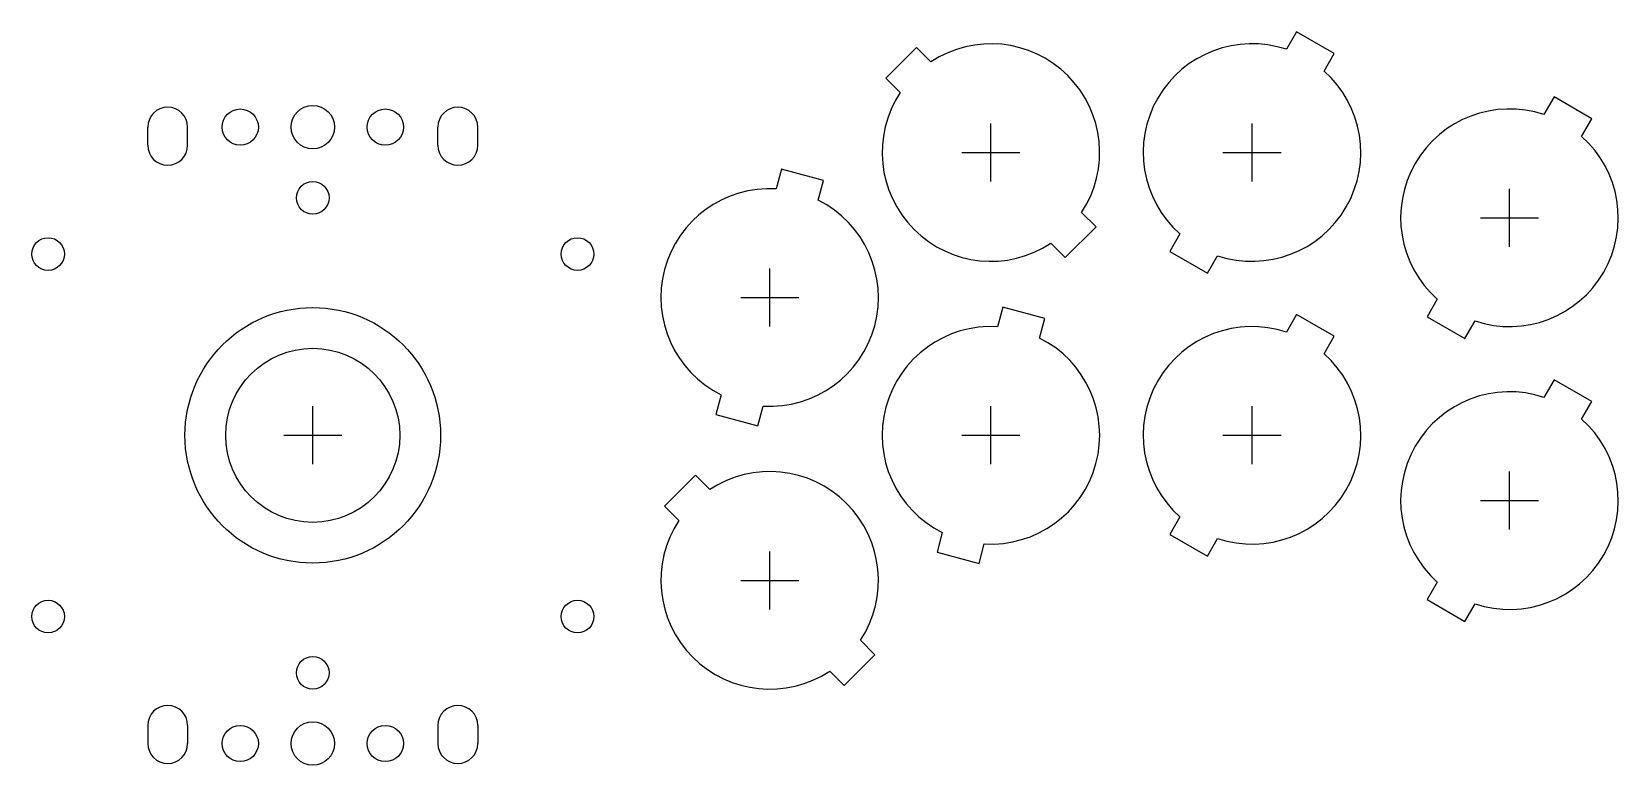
# Model space of a CAD drawing. Header units: millimetres. Extents: x -39 to 180, y -46 to 56.
import ezdxf

# ---------------------------------------------------------------- set-up
doc = ezdxf.new("R2010")
doc.units = ezdxf.units.MM
for name, color, linetype in [('BUTTONS', 1, 'Continuous'), ('GL_PLATE_HOLES', 2, 'Continuous'), ('JOYSTICK_BORE_24', 5, 'Continuous'), ('JOYSTICK_BORE_35.25', 3, 'Continuous'), ('REFERENCE', 8, 'Continuous')]:
    doc.layers.add(name, color=color, linetype=linetype)

msp = doc.modelspace()

# ---------------------------------------------------------------- linework, layer by layer
at = {"layer": 'BUTTONS'}
for points in [[(134.25, 53.23, 0.816497), (119.55, 27.77), (118.15, 25.34), (123.35, 22.34), (124.75, 24.77, 0.816497), (139.45, 50.23), (140.85, 52.66), (135.65, 55.66)], [(80.99, 47.27, 0.816497), (101.77, 26.49), (103.75, 24.5), (108, 28.75), (106.01, 30.73, 0.816497), (85.23, 51.51), (83.25, 53.5), (79, 49.25)], [(169.75, 44.23, 0.816497), (155.05, 18.77), (153.65, 16.34), (158.85, 13.34), (160.25, 15.77, 0.816497), (174.95, 41.23), (176.35, 43.66), (171.15, 46.66)], [(63.91, 33.97, 0.816497), (56.3, 5.58), (55.57, 2.87), (61.37, 1.32), (62.09, 4.03, 0.816497), (69.7, 32.42), (70.43, 35.13), (64.63, 36.68)], [(94.41, 14.97, 0.816497), (86.8, -13.42), (86.07, -16.13), (91.87, -17.68), (92.59, -14.97, 0.816497), (100.2, 13.42), (100.93, 16.13), (95.13, 17.68)], [(134.25, 14.23, 0.816497), (119.55, -11.23), (118.15, -13.66), (123.35, -16.66), (124.75, -14.23, 0.816497), (139.45, 11.23), (140.85, 13.66), (135.65, 16.66)], [(169.75, 5.23, 0.816497), (155.05, -20.23), (153.65, -22.66), (158.85, -25.66), (160.25, -23.23, 0.816497), (174.95, 2.23), (176.35, 4.66), (171.15, 7.66)], [(50.49, -11.73, 0.816497), (71.27, -32.51), (73.25, -34.5), (77.5, -30.25), (75.51, -28.27, 0.816497), (54.73, -7.49), (52.75, -5.5), (48.5, -9.75)]]:
    msp.add_lwpolyline(points, format="xyb", close=True, dxfattribs=at)
at = {"layer": 'GL_PLATE_HOLES'}
for p, q in [((-22.75, 40), (-22.75, 42.5)), ((-17.25, 40), (-17.25, 42.5)), ((17.25, 40), (17.25, 42.5)), ((22.75, 40), (22.75, 42.5)), ((-22.75, -40), (-22.75, -42.5)), ((-17.25, -40), (-17.25, -42.5)), ((17.25, -40), (17.25, -42.5)), ((22.75, -40), (22.75, -42.5))]:
    msp.add_line(p, q, dxfattribs=at)
for centre, radius in [((-10, 42.5), 2.5), ((0, 42.5), 3), ((10, 42.5), 2.5), ((0, 32.75), 2.25), ((-36.5, 25), 2.25), ((36.5, 25), 2.25), ((-36.5, -25), 2.25), ((36.5, -25), 2.25), ((0, -32.75), 2.25), ((-10, -42.5), 2.5), ((0, -42.5), 3), ((10, -42.5), 2.5)]:
    msp.add_circle(centre, radius, dxfattribs=at)
for centre, start, end in [((-20, 42.5), 0, 180), ((20, 42.5), 0, 180), ((-20, 40), 180, 360), ((20, 40), 180, 360), ((-20, -40), 0, 180), ((20, -40), 0, 180), ((-20, -42.5), -180, 0), ((20, -42.5), -180, 0)]:
    msp.add_arc(centre, 2.75, start, end, dxfattribs=at)
at = {"layer": 'JOYSTICK_BORE_24'}
msp.add_circle((0, 0), 12, dxfattribs=at)
at = {"layer": 'JOYSTICK_BORE_35.25'}
msp.add_circle((0, 0), 17.62, dxfattribs=at)
at = {"layer": 'REFERENCE'}
for p, q in [((93.5, 35), (93.5, 43)), ((129.5, 35), (129.5, 43)), ((89.5, 39), (97.5, 39)), ((125.5, 39), (133.5, 39)), ((165, 26), (165, 34)), ((161, 30), (169, 30)), ((63, 15), (63, 23)), ((59, 19), (67, 19)), ((0, -4), (0, 4)), ((93.5, -4), (93.5, 4)), ((129.5, -4), (129.5, 4)), ((-4, 0), (4, 0)), ((89.5, 0), (97.5, 0)), ((125.5, 0), (133.5, 0)), ((165, -13), (165, -5)), ((161, -9), (169, -9)), ((63, -24), (63, -16)), ((59, -20), (67, -20))]:
    msp.add_line(p, q, dxfattribs=at)

doc.saveas('drawing.dxf')
